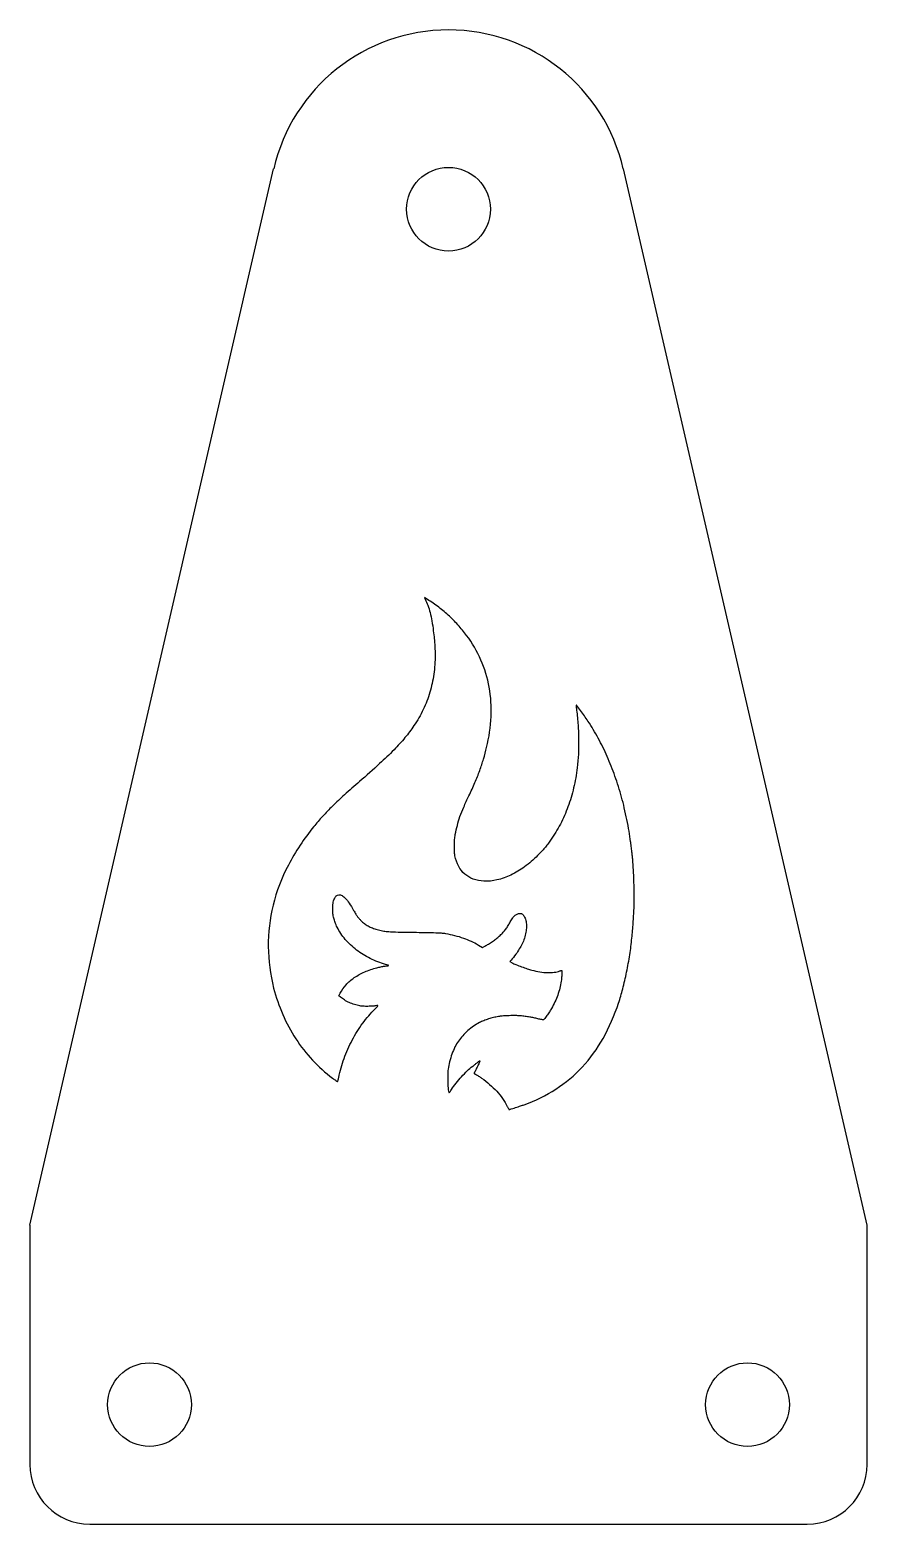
# Model space of a CAD drawing. Header units: millimetres. Extents: x 3467 to 3537, y 2955 to 3080.
import ezdxf

# ---------------------------------------------------------------- set-up
doc = ezdxf.new("R2010")
doc.units = ezdxf.units.MM

msp = doc.modelspace()

# ---------------------------------------------------------------- linework, layer by layer
for p, q in [((3467.28, 2979.62), (3487.66, 3068)), ((3537.28, 2979.62), (3516.9, 3068)), ((3467.28, 2979.62), (3467.28, 2959.62)), ((3537.28, 2959.62), (3537.28, 2979.62)), ((3472.28, 2954.62), (3532.28, 2954.62))]:
    msp.add_line(p, q)
msp.add_lwpolyline([(3500.33, 3032, -0.032514), (3500.55, 3031.49, -0.022802), (3500.74, 3030.88, -0.019701), (3500.89, 3030.18, -0.012568), (3501.01, 3029.35, -0.00333), (3501.09, 3028.7, -0.008872), (3501.13, 3028.23, -0.010699), (3501.15, 3027.81, -0.007297), (3501.16, 3027.34, -0.034042), (3501.05, 3025.72, -0.038455), (3500.72, 3024.21, -0.038987), (3500.17, 3022.77, -0.036901), (3499.39, 3021.42, -0.025601), (3498.64, 3020.42, -0.019536), (3497.73, 3019.4, -0.01508), (3496.52, 3018.24, -0.006496), (3494.85, 3016.75, 0.00583), (3493.57, 3015.63, 0.011018), (3492.58, 3014.69, 0.013094), (3491.75, 3013.83, 0.01482), (3491.01, 3012.97, 0.049229), (3488.89, 3009.75, 0.060165), (3487.61, 3006.39, 0.062703), (3487.21, 3002.94, 0.060979), (3487.66, 2999.47, 0.040138), (3488.42, 2997.26, 0.041985), (3489.51, 2995.23, 0.042651), (3490.91, 2993.44, 0.04431), (3492.58, 2991.94, 0.002657), (3492.73, 2991.83, 0.004186), (3492.87, 2991.73, 0.001164), (3492.99, 2991.65, 0.154197), (3493, 2991.64, 0.333997), (3493.02, 2991.65, 0.003943), (3493.04, 2991.75, 0.009892), (3493.07, 2991.86, 0.006068), (3493.1, 2991.99, -0.03692), (3493.55, 2993.58, -0.034659), (3494.23, 2995.11, -0.034971), (3495.11, 2996.52, -0.039415), (3496.15, 2997.73, 0.004171), (3496.3, 2997.88, 0.025966), (3496.37, 2997.97, 0.13172), (3496.38, 2998, 0.532653), (3496.37, 2998.02, -0.036761), (3496.05, 2997.96, -0.018652), (3495.64, 2997.94, -0.018577), (3495.23, 2997.94, -0.03006), (3494.87, 2997.98, -0.03251), (3494.42, 2998.09, -0.032103), (3493.98, 2998.25, -0.03303), (3493.58, 2998.47, -0.040259), (3493.24, 2998.72), (3493.12, 2998.83), (3493.22, 2999.03, -0.067151), (3493.71, 2999.73, -0.054384), (3494.4, 3000.34, -0.049743), (3495.27, 3000.82, -0.039538), (3496.29, 3001.17, -0.007283), (3496.44, 3001.21, -0.005296), (3496.61, 3001.24, -0.005351), (3496.78, 3001.28, -0.01168), (3496.91, 3001.3, 0.001798), (3497.23, 3001.34, 0.207357), (3497.26, 3001.36, 0.514846), (3497.25, 3001.39, 0.00382), (3497.02, 3001.45, -0.04743), (3495.73, 3001.94, -0.050124), (3494.59, 3002.65, -0.052144), (3493.65, 3003.54, -0.060907), (3492.97, 3004.56, -0.021785), (3492.8, 3004.96, -0.033262), (3492.68, 3005.32, -0.034474), (3492.62, 3005.68, -0.025901), (3492.6, 3006.08, -0.035449), (3492.63, 3006.56, -0.065398), (3492.74, 3006.94, -0.094061), (3492.9, 3007.19, -0.201244), (3493.11, 3007.27, -0.136659), (3493.38, 3007.2, -0.067362), (3493.66, 3006.97, -0.044134), (3493.97, 3006.58, -0.015691), (3494.34, 3005.97, 0.01022), (3494.53, 3005.66, 0.020776), (3494.68, 3005.43, 0.024113), (3494.84, 3005.24, 0.0206), (3495.03, 3005.05, 0.033386), (3495.32, 3004.81, 0.034532), (3495.64, 3004.62, 0.03269), (3496.01, 3004.46, 0.024566), (3496.42, 3004.33, 0.019587), (3496.86, 3004.24, 0.02191), (3497.29, 3004.19, 0.014426), (3497.84, 3004.16, 0.003532), (3498.76, 3004.14, -0.00056), (3500.46, 3004.12, -0.004896), (3501.21, 3004.1, -0.011172), (3501.67, 3004.08, -0.023399), (3502.02, 3004.04, -0.019078), (3502.79, 3003.87, -0.021987), (3503.52, 3003.65, -0.023163), (3504.18, 3003.39, -0.02733), (3504.78, 3003.07), (3505.13, 3002.87), (3505.33, 3002.98, 0.017441), (3505.62, 3003.15, 0.010271), (3505.95, 3003.37, 0.010261), (3506.27, 3003.6, 0.01691), (3506.52, 3003.81, 0.0218), (3506.79, 3004.07, 0.024742), (3507.02, 3004.33, 0.025011), (3507.22, 3004.62, 0.023278), (3507.4, 3004.93, -0.029959), (3507.6, 3005.27, -0.057204), (3507.81, 3005.51, -0.074195), (3508.02, 3005.66, -0.109101), (3508.24, 3005.71, -0.0753), (3508.37, 3005.7, -0.095693), (3508.47, 3005.64, -0.077867), (3508.55, 3005.55, -0.034582), (3508.64, 3005.4, -0.066877), (3508.76, 3005.04, -0.050763), (3508.8, 3004.61, -0.045054), (3508.75, 3004.14, -0.032684), (3508.62, 3003.63, -0.027565), (3508.44, 3003.18, -0.02733), (3508.2, 3002.74, -0.024409), (3507.9, 3002.29, -0.015048), (3507.51, 3001.79), (3507.41, 3001.68), (3507.59, 3001.58, 0.019825), (3507.92, 3001.43, 0.007483), (3508.39, 3001.25, 0.007547), (3508.87, 3001.08, 0.017794), (3509.24, 3000.97, 0.024215), (3509.92, 3000.82, 0.032763), (3510.56, 3000.76, 0.036959), (3511.12, 3000.79, 0.056476), (3511.59, 3000.9, -0.002536), (3511.64, 3000.92, -0.003785), (3511.69, 3000.94, -0.001647), (3511.73, 3000.95, -0.078366), (3511.74, 3000.95, -0.42356), (3511.76, 3000.93, -0.002317), (3511.75, 3000.61, -0.009023), (3511.73, 3000.29, -0.017162), (3511.7, 3000.04, -0.024526), (3511.59, 2999.46, -0.024529), (3511.41, 2998.88, -0.023995), (3511.18, 2998.32, -0.021342), (3510.89, 2997.76, -0.012907), (3510.71, 2997.47, -0.008865), (3510.5, 2997.16, -0.003855), (3510.29, 2996.86, -0.145664), (3510.23, 2996.81, -0.136616), (3510.2, 2996.81, -0.004016), (3510.07, 2996.83, -0.00777), (3509.92, 2996.86, -0.005248), (3509.75, 2996.9, 0.010624), (3509.41, 2996.98, 0.009618), (3509.07, 2997.04, 0.00906), (3508.69, 2997.1, 0.00722), (3508.29, 2997.14, 0.02184), (3508, 2997.16, 0.004793), (3507.49, 2997.16, 0.003879), (3506.98, 2997.15, 0.037301), (3506.77, 2997.13, -0.001388), (3506.72, 2997.12, -0.000366), (3506.64, 2997.11, -0.000372), (3506.54, 2997.1, -0.000382), (3506.45, 2997.08, 0.019059), (3506.04, 2997, 0.01696), (3505.62, 2996.88, 0.017289), (3505.22, 2996.74, 0.022804), (3504.86, 2996.58, 0.035877), (3504.38, 2996.29, 0.027956), (3503.9, 2995.91, 0.027775), (3503.47, 2995.48, 0.033772), (3503.11, 2995.03, 0.036758), (3502.82, 2994.54, 0.026541), (3502.57, 2993.95, 0.025793), (3502.37, 2993.31, 0.028285), (3502.25, 2992.68, 0.028128), (3502.21, 2992.2, 0.012924), (3502.22, 2991.57, 0.008715), (3502.25, 2990.96, 0.111572), (3502.31, 2990.74, 0.463036), (3502.33, 2990.73, 0.041597), (3502.38, 2990.77, 0.026013), (3502.44, 2990.85, 0.007871), (3502.52, 2990.97, -0.01924), (3502.91, 2991.51, -0.01589), (3503.37, 2992.05, -0.016215), (3503.85, 2992.54, -0.024452), (3504.3, 2992.93, -0.005431), (3504.53, 2993.11, -0.010014), (3504.72, 2993.26, -0.004257), (3504.88, 2993.37, -0.359155), (3504.91, 2993.36, -0.3155), (3504.91, 2993.35, -0.000929), (3504.85, 2993.21, -0.00469), (3504.77, 2993.05, -0.002856), (3504.67, 2992.86, 0.002148), (3504.58, 2992.67, 0.00335), (3504.5, 2992.5, 0.000984), (3504.43, 2992.36, 0.111721), (3504.42, 2992.34, 0.229503), (3504.43, 2992.32, 0.013651), (3504.47, 2992.29, 0.018309), (3504.53, 2992.26, 0.012305), (3504.59, 2992.22, -0.013597), (3504.67, 2992.18, -0.004403), (3504.79, 2992.1, -0.004386), (3504.93, 2992.02, -0.004916), (3505.05, 2991.93, -0.02773), (3505.72, 2991.41, -0.030836), (3506.31, 2990.84, -0.032047), (3506.8, 2990.23, -0.035786), (3507.19, 2989.57, 0.006712), (3507.24, 2989.47, 0.010581), (3507.29, 2989.39, 0.004866), (3507.33, 2989.32, 0.261295), (3507.34, 2989.31, 0.073401), (3507.41, 2989.32, 0.000743), (3507.88, 2989.47, 0.002689), (3508.31, 2989.61, 0.00834), (3508.61, 2989.71, 0.05713), (3511.26, 2991.02, 0.062353), (3513.46, 2992.86, 0.059906), (3515.2, 2995.26, 0.046761), (3516.5, 2998.21, 0.018072), (3516.85, 2999.4, 0.011887), (3517.17, 3000.8, 0.011629), (3517.44, 3002.26, 0.013904), (3517.61, 3003.64, 0.00768), (3517.72, 3004.91, 0.008862), (3517.79, 3006.13, 0.00896), (3517.8, 3007.33, 0.008213), (3517.78, 3008.57, 0.005037), (3517.76, 3009.08, 0.003015), (3517.72, 3009.68, 0.002585), (3517.68, 3010.25, 0.014872), (3517.65, 3010.54, -0.003514), (3517.64, 3010.6, -0.001535), (3517.63, 3010.67, -0.001519), (3517.63, 3010.74, -0.002029), (3517.62, 3010.81, 0.003253), (3517.6, 3010.97, 0.001225), (3517.58, 3011.19, 0.001121), (3517.54, 3011.44, 0.000864), (3517.51, 3011.72, 0.010843), (3517.38, 3012.58, 0.007354), (3517.19, 3013.56, 0.007261), (3516.98, 3014.54, 0.009234), (3516.75, 3015.45, 0.017719), (3516.2, 3017.2, 0.01966), (3515.55, 3018.84, 0.020364), (3514.8, 3020.37, 0.022529), (3513.94, 3021.79, 0.007028), (3513.64, 3022.23, 0.005898), (3513.31, 3022.69, 0.001269), (3512.98, 3023.13, 0.597169), (3512.95, 3023.12, 0.107395), (3512.95, 3023.1, 0.002236), (3512.96, 3022.99, 0.00511), (3512.97, 3022.86, 0.003406), (3512.99, 3022.71, -0.014476), (3513.11, 3021.47, -0.014887), (3513.16, 3020.23, -0.015314), (3513.14, 3019.03, -0.017909), (3513.04, 3017.9, -0.026836), (3512.74, 3016.21, -0.030404), (3512.27, 3014.64, -0.031446), (3511.63, 3013.18, -0.033265), (3510.82, 3011.84, -0.00963), (3510.56, 3011.49, -0.012582), (3510.32, 3011.19, -0.012103), (3510.05, 3010.88, -0.007927), (3509.73, 3010.55, -0.039234), (3508.64, 3009.61, -0.047971), (3507.49, 3008.92, -0.052693), (3506.33, 3008.51, -0.071255), (3505.23, 3008.41, -0.071768), (3504.35, 3008.59, -0.095284), (3503.64, 3009, -0.09331), (3503.13, 3009.65, -0.066137), (3502.81, 3010.53, -0.032102), (3502.8, 3010.64, -0.009298), (3502.78, 3010.83, -0.008173), (3502.78, 3011.06, -0.004811), (3502.77, 3011.33, -0.004713), (3502.78, 3011.66, -0.012892), (3502.79, 3011.9, -0.016084), (3502.81, 3012.1, -0.012073), (3502.85, 3012.32, -0.018969), (3503.02, 3013.08, -0.019695), (3503.24, 3013.81, -0.017105), (3503.55, 3014.6, -0.00927), (3503.99, 3015.56, 0.009611), (3504.49, 3016.66, 0.013649), (3504.89, 3017.67, 0.014702), (3505.21, 3018.63, 0.014732), (3505.47, 3019.6, 0.046655), (3505.84, 3022.19, 0.056398), (3505.68, 3024.64, 0.058618), (3504.99, 3026.91, 0.057298), (3503.79, 3028.97, 0.024978), (3503.07, 3029.85, 0.023758), (3502.25, 3030.67, 0.023611), (3501.35, 3031.41, 0.023906), (3500.39, 3032.05), (3500.27, 3032.13)], format="xyb", close=True)
for centre in [(3502.28, 3064.62), (3477.28, 2964.62), (3527.28, 2964.62)]:
    msp.add_circle(centre, 3.5)
for centre, radius, start, end in [((3502.28, 3064.62), 15, 12.9887, 167.0113), ((3472.28, 2959.62), 5, 180, 270), ((3532.28, 2959.62), 5, 270, 0)]:
    msp.add_arc(centre, radius, start, end)

doc.saveas('drawing.dxf')
